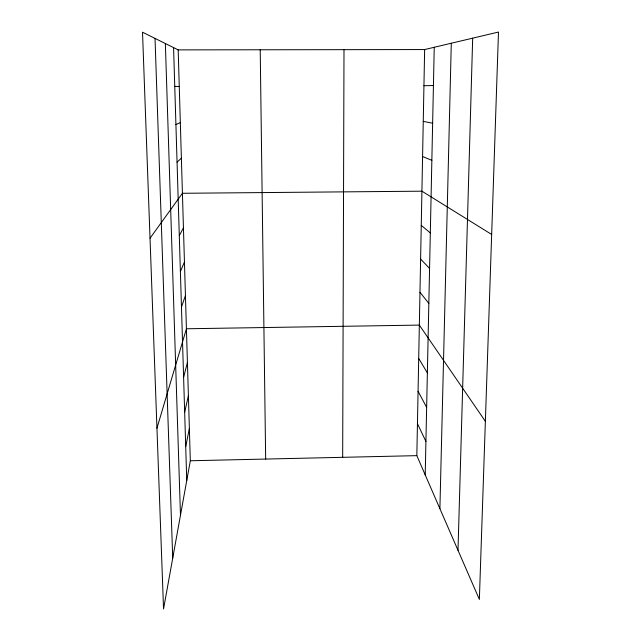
<?xml version="1.0" encoding="UTF-8"?>
<svg xmlns="http://www.w3.org/2000/svg" width="641" height="641" viewBox="0 0 641 641"><rect width="100%" height="100%" fill="white"/><g stroke="black" fill="none" stroke-linecap="round" stroke-linejoin="round"><path stroke-width="0.96" d="M342.671 457.321L344.001 49.661M416.834 455.647L424.638 49.557L498.49 32.05L479.364 599.423L416.834 455.647L190.321 460.759L163.543 608.95L142.51 32.202L178.182 49.886L424.638 49.557M425.215 474.917L434.237 47.282M439.902 508.698L451.288 43.235M458.003 550.307L472.673 38.172M185.714 446.641L189.367 428.452M184.672 412.243L188.398 395.689M183.606 377.333L187.42 362.461M156.957 428.164L186.427 328.769L419.342 325.099L485.365 421.321M181.467 307.007L185.441 295.605M180.385 271.584L184.448 261.977M179.296 235.64L183.446 227.867M150.026 238.228L182.421 193.286L421.914 191.186L491.663 234.454M177.06 162.133L181.387 158.199M175.914 124.53L180.337 122.615M423.941 85.726L433.428 85.525M174.753 86.359L179.272 86.519M423.26 121.381L432.635 123.2M422.579 156.532L431.85 160.314M421.257 225.368L430.319 232.899M420.608 259.068L429.574 268.403M419.975 292.312L428.837 303.385M418.701 358.423L427.363 372.886M418.068 391.282L426.642 407.396M417.451 423.685L425.92 441.401M155.026 38.404L172.725 558.167M165.362 43.532L180.474 515.276M173.575 47.602L186.747 480.534M178.182 49.886L190.321 460.759M260.214 49.774L265.662 459.06"/></g></svg>
